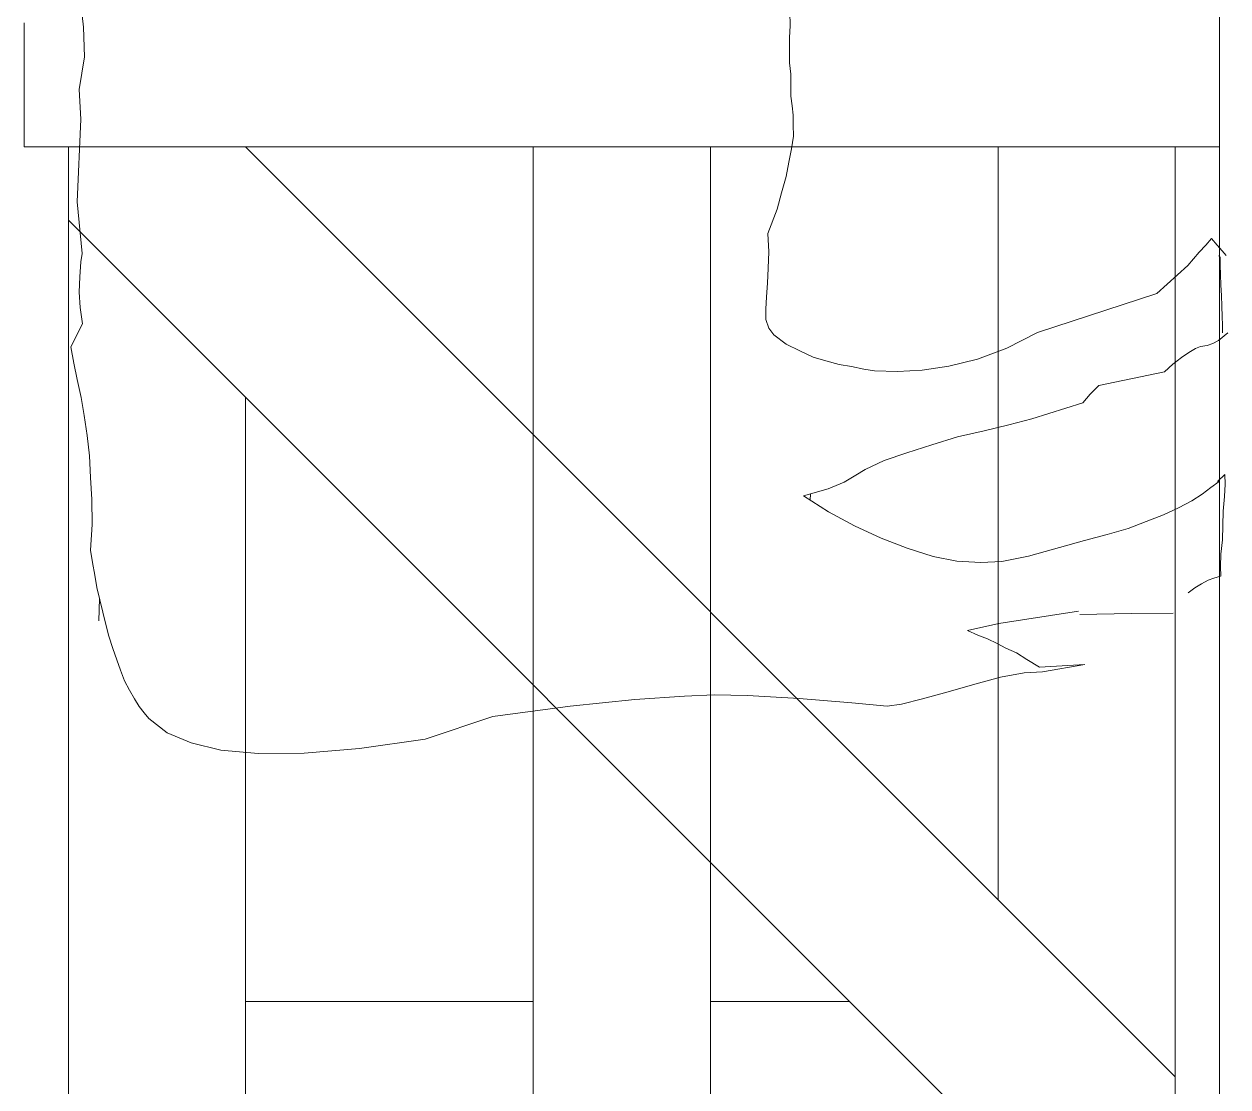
# Model space of a CAD drawing. Header units: millimetres. Extents: x 73 to 57768, y -40361 to 10065.
# Drawn here: x 2689.1 to 2825.1, y 8096.2 to 8216.2 of the extents above; entities that cross this region are included whole.
import ezdxf

# ---------------------------------------------------------------- set-up
doc = ezdxf.new("R2010")
doc.units = ezdxf.units.MM
doc.layers.add('pogled', color=7, linetype='Continuous', lineweight=5, true_color=0x8db1c3)

msp = doc.modelspace()

# ---------------------------------------------------------------- linework, layer by layer
at = {"layer": 'pogled'}
for p, q in [((2824.103, 5440.194), (2824.103, 8708.882)), ((2695.796, 8215.806), (2695.432, 8219.253)), ((2695.796, 8215.806), (2695.432, 8219.253)), ((2695.796, 8215.806), (2695.432, 8219.253)), ((2695.796, 8215.806), (2695.432, 8219.253)), ((2775.598, 8217.504), (2775.616, 8215.994)), ((2775.598, 8217.504), (2775.616, 8215.994)), ((2775.598, 8217.504), (2775.616, 8215.994)), ((2775.598, 8217.504), (2775.616, 8215.994)), ((2695.944, 8212.464), (2695.796, 8215.806)), ((2695.944, 8212.464), (2695.796, 8215.806)), ((2695.944, 8212.464), (2695.796, 8215.806)), ((2695.944, 8212.464), (2695.796, 8215.806)), ((2775.616, 8215.994), (2775.525, 8214.591)), ((2775.616, 8215.994), (2775.525, 8214.591)), ((2775.616, 8215.994), (2775.525, 8214.591)), ((2775.616, 8215.994), (2775.525, 8214.591)), ((2775.525, 8214.591), (2775.543, 8213.081)), ((2775.525, 8214.591), (2775.543, 8213.081)), ((2775.525, 8214.591), (2775.543, 8213.081)), ((2775.525, 8214.591), (2775.543, 8213.081)), ((2775.543, 8213.081), (2775.558, 8211.787)), ((2775.543, 8213.081), (2775.558, 8211.787)), ((2775.543, 8213.081), (2775.558, 8211.787)), ((2775.543, 8213.081), (2775.558, 8211.787)), ((2695.341, 8208.777), (2695.944, 8212.464)), ((2695.341, 8208.777), (2695.944, 8212.464)), ((2695.341, 8208.777), (2695.944, 8212.464)), ((2695.341, 8208.777), (2695.944, 8212.464)), ((2775.558, 8211.787), (2775.682, 8210.494)), ((2775.558, 8211.787), (2775.682, 8210.494)), ((2775.558, 8211.787), (2775.682, 8210.494)), ((2775.558, 8211.787), (2775.682, 8210.494)), ((2775.682, 8210.494), (2775.697, 8209.2)), ((2775.682, 8210.494), (2775.697, 8209.2)), ((2775.682, 8210.494), (2775.697, 8209.2)), ((2775.682, 8210.494), (2775.697, 8209.2)), ((2695.511, 8205.41), (2695.341, 8208.777)), ((2695.511, 8205.41), (2695.341, 8208.777)), ((2695.511, 8205.41), (2695.341, 8208.777)), ((2695.511, 8205.41), (2695.341, 8208.777)), ((2775.697, 8209.2), (2775.711, 8208.014)), ((2775.697, 8209.2), (2775.711, 8208.014)), ((2775.697, 8209.2), (2775.711, 8208.014)), ((2775.697, 8209.2), (2775.711, 8208.014)), ((2775.711, 8208.014), (2775.832, 8206.937)), ((2775.711, 8208.014), (2775.832, 8206.937)), ((2775.711, 8208.014), (2775.832, 8206.937)), ((2775.711, 8208.014), (2775.832, 8206.937)), ((2775.832, 8206.937), (2775.953, 8205.86)), ((2775.832, 8206.937), (2775.953, 8205.86)), ((2775.832, 8206.937), (2775.953, 8205.86)), ((2775.832, 8206.937), (2775.953, 8205.86)), ((2695.09, 8196.068), (2695.511, 8205.41)), ((2695.09, 8196.068), (2695.511, 8205.41)), ((2695.09, 8196.068), (2695.511, 8205.41)), ((2695.09, 8196.068), (2695.511, 8205.41)), ((2695.511, 8205.41), (2695.511, 8205.41)), ((2695.511, 8205.41), (2695.511, 8205.41)), ((2695.511, 8205.41), (2695.511, 8205.41)), ((2695.511, 8205.41), (2695.511, 8205.41)), ((2695.511, 8205.41), (2695.511, 8205.41)), ((2695.511, 8205.41), (2695.511, 8205.41)), ((2695.511, 8205.41), (2695.511, 8205.41)), ((2695.511, 8205.41), (2695.511, 8205.41)), ((2695.511, 8205.41), (2695.511, 8205.41)), ((2695.511, 8205.41), (2695.511, 8205.41)), ((2695.511, 8205.41), (2695.511, 8205.41)), ((2695.511, 8205.41), (2695.511, 8205.41)), ((2695.511, 8205.41), (2695.511, 8205.41)), ((2695.511, 8205.41), (2695.511, 8205.41)), ((2695.511, 8205.41), (2695.511, 8205.41)), ((2695.511, 8205.41), (2695.511, 8205.41)), ((2695.511, 8205.41), (2695.511, 8205.41)), ((2695.511, 8205.41), (2695.511, 8205.41)), ((2695.511, 8205.41), (2695.511, 8205.41)), ((2695.511, 8205.41), (2695.511, 8205.41)), ((2695.511, 8205.41), (2695.511, 8205.41)), ((2695.511, 8205.41), (2695.511, 8205.41)), ((2695.511, 8205.41), (2695.511, 8205.41)), ((2695.511, 8205.41), (2695.511, 8205.41)), ((2775.953, 8205.86), (2775.966, 8204.782)), ((2775.953, 8205.86), (2775.966, 8204.782)), ((2775.953, 8205.86), (2775.966, 8204.782)), ((2775.953, 8205.86), (2775.966, 8204.782)), ((2775.966, 8204.782), (2775.981, 8203.488)), ((2775.966, 8204.782), (2775.981, 8203.488)), ((2775.966, 8204.782), (2775.981, 8203.488)), ((2775.966, 8204.782), (2775.981, 8203.488)), ((2775.981, 8203.488), (2775.782, 8202.083)), ((2775.981, 8203.488), (2775.782, 8202.083)), ((2775.981, 8203.488), (2775.782, 8202.083)), ((2775.981, 8203.488), (2775.782, 8202.083)), ((2775.782, 8202.083), (2775.477, 8200.57)), ((2775.782, 8202.083), (2775.477, 8200.57)), ((2775.782, 8202.083), (2775.477, 8200.57)), ((2775.782, 8202.083), (2775.477, 8200.57)), ((2775.477, 8200.57), (2775.173, 8198.948)), ((2775.477, 8200.57), (2775.173, 8198.948)), ((2775.477, 8200.57), (2775.173, 8198.948)), ((2775.477, 8200.57), (2775.173, 8198.948)), ((2775.173, 8198.948), (2774.655, 8197.109)), ((2775.173, 8198.948), (2774.655, 8197.109)), ((2775.173, 8198.948), (2774.655, 8197.109)), ((2775.173, 8198.948), (2774.655, 8197.109)), ((2774.655, 8197.109), (2774.138, 8195.269)), ((2774.655, 8197.109), (2774.138, 8195.269)), ((2774.655, 8197.109), (2774.138, 8195.269)), ((2774.655, 8197.109), (2774.138, 8195.269)), ((2695.646, 8190.248), (2695.09, 8196.068)), ((2695.09, 8196.068), (2695.09, 8196.068)), ((2695.09, 8196.068), (2695.09, 8196.068)), ((2695.646, 8190.248), (2695.09, 8196.068)), ((2695.646, 8190.248), (2695.09, 8196.068)), ((2695.09, 8196.068), (2695.09, 8196.068)), ((2695.09, 8196.068), (2695.09, 8196.068)), ((2695.646, 8190.248), (2695.09, 8196.068)), ((2774.138, 8195.269), (2773.093, 8192.496)), ((2774.138, 8195.269), (2773.093, 8192.496)), ((2774.138, 8195.269), (2773.093, 8192.496)), ((2774.138, 8195.269), (2773.093, 8192.496)), ((2773.093, 8192.496), (2773.093, 8192.496)), ((2773.093, 8192.496), (2773.093, 8192.496)), ((2773.093, 8192.496), (2773.093, 8192.496)), ((2773.093, 8192.496), (2773.093, 8192.496)), ((2773.093, 8192.496), (2773.093, 8192.496)), ((2773.093, 8192.496), (2773.093, 8192.496)), ((2773.093, 8192.496), (2773.093, 8192.496)), ((2773.093, 8192.496), (2773.093, 8192.496)), ((2773.093, 8192.496), (2773.093, 8192.496)), ((2773.093, 8192.496), (2773.093, 8192.496)), ((2773.093, 8192.496), (2773.093, 8192.496)), ((2773.093, 8192.496), (2773.093, 8192.496)), ((2773.093, 8192.496), (2773.093, 8192.496)), ((2773.093, 8192.496), (2773.093, 8192.496)), ((2773.093, 8192.496), (2773.093, 8192.496)), ((2773.093, 8192.496), (2773.093, 8192.496)), ((2773.093, 8192.496), (2773.225, 8190.448)), ((2773.093, 8192.496), (2773.225, 8190.448)), ((2773.093, 8192.496), (2773.093, 8192.496)), ((2773.093, 8192.496), (2773.093, 8192.496)), ((2773.093, 8192.496), (2773.093, 8192.496)), ((2773.093, 8192.496), (2773.093, 8192.496)), ((2773.093, 8192.496), (2773.093, 8192.496)), ((2773.093, 8192.496), (2773.093, 8192.496)), ((2773.093, 8192.496), (2773.093, 8192.496)), ((2773.093, 8192.496), (2773.093, 8192.496)), ((2773.093, 8192.496), (2773.093, 8192.496)), ((2773.093, 8192.496), (2773.093, 8192.496)), ((2773.093, 8192.496), (2773.093, 8192.496)), ((2773.093, 8192.496), (2773.093, 8192.496)), ((2773.093, 8192.496), (2773.093, 8192.496)), ((2773.093, 8192.496), (2773.093, 8192.496)), ((2773.093, 8192.496), (2773.093, 8192.496)), ((2773.093, 8192.496), (2773.093, 8192.496)), ((2773.093, 8192.496), (2773.093, 8192.496)), ((2773.093, 8192.496), (2773.093, 8192.496)), ((2773.093, 8192.496), (2773.093, 8192.496)), ((2773.093, 8192.496), (2773.093, 8192.496)), ((2773.093, 8192.496), (2773.093, 8192.496)), ((2773.093, 8192.496), (2773.093, 8192.496)), ((2773.093, 8192.496), (2773.093, 8192.496)), ((2773.093, 8192.496), (2773.093, 8192.496)), ((2773.093, 8192.496), (2773.093, 8192.496)), ((2773.093, 8192.496), (2773.093, 8192.496)), ((2773.093, 8192.496), (2773.093, 8192.496)), ((2773.093, 8192.496), (2773.093, 8192.496)), ((2773.093, 8192.496), (2773.093, 8192.496)), ((2773.093, 8192.496), (2773.093, 8192.496)), ((2773.093, 8192.496), (2773.093, 8192.496)), ((2773.093, 8192.496), (2773.093, 8192.496)), ((2773.093, 8192.496), (2773.225, 8190.448)), ((2773.093, 8192.496), (2773.225, 8190.448)), ((2773.093, 8192.496), (2773.093, 8192.496)), ((2773.093, 8192.496), (2773.093, 8192.496)), ((2773.093, 8192.496), (2773.093, 8192.496)), ((2773.093, 8192.496), (2773.093, 8192.496)), ((2773.093, 8192.496), (2773.093, 8192.496)), ((2773.093, 8192.496), (2773.093, 8192.496)), ((2773.093, 8192.496), (2773.093, 8192.496)), ((2773.093, 8192.496), (2773.093, 8192.496)), ((2773.093, 8192.496), (2773.093, 8192.496)), ((2773.093, 8192.496), (2773.093, 8192.496)), ((2773.093, 8192.496), (2773.093, 8192.496)), ((2773.093, 8192.496), (2773.093, 8192.496)), ((2773.093, 8192.496), (2773.093, 8192.496)), ((2773.093, 8192.496), (2773.093, 8192.496)), ((2773.093, 8192.496), (2773.093, 8192.496)), ((2773.093, 8192.496), (2773.093, 8192.496)), ((2821.816, 8190.419), (2822.562, 8191.183)), ((2821.816, 8190.419), (2822.562, 8191.183)), ((2821.816, 8190.419), (2822.562, 8191.183)), ((2821.816, 8190.419), (2822.562, 8191.183)), ((2822.562, 8191.183), (2823.2, 8191.946)), ((2822.562, 8191.183), (2823.2, 8191.946)), ((2822.562, 8191.183), (2823.2, 8191.946)), ((2822.562, 8191.183), (2823.2, 8191.946)), ((2823.2, 8191.946), (2823.856, 8191.199)), ((2823.2, 8191.946), (2823.856, 8191.199)), ((2823.2, 8191.946), (2823.856, 8191.199)), ((2823.2, 8191.946), (2823.856, 8191.199)), ((2823.856, 8191.199), (2824.403, 8190.558)), ((2823.856, 8191.199), (2824.403, 8190.558)), ((2823.856, 8191.199), (2824.403, 8190.558)), ((2823.856, 8191.199), (2824.403, 8190.558)), ((2695.495, 8189.33), (2695.646, 8190.248)), ((2695.495, 8189.33), (2695.646, 8190.248)), ((2695.495, 8189.33), (2695.646, 8190.248)), ((2695.495, 8189.33), (2695.646, 8190.248)), ((2695.646, 8190.248), (2695.646, 8190.248)), ((2695.646, 8190.248), (2695.646, 8190.248)), ((2695.646, 8190.248), (2695.646, 8190.248)), ((2695.646, 8190.248), (2695.646, 8190.248)), ((2695.646, 8190.248), (2695.646, 8190.248)), ((2695.646, 8190.248), (2695.646, 8190.248)), ((2695.646, 8190.248), (2695.646, 8190.248)), ((2695.646, 8190.248), (2695.646, 8190.248)), ((2695.646, 8190.248), (2695.646, 8190.248)), ((2695.646, 8190.248), (2695.646, 8190.248)), ((2695.646, 8190.248), (2695.646, 8190.248)), ((2695.646, 8190.248), (2695.646, 8190.248)), ((2695.646, 8190.248), (2695.646, 8190.248)), ((2695.646, 8190.248), (2695.646, 8190.248)), ((2695.646, 8190.248), (2695.646, 8190.248)), ((2695.646, 8190.248), (2695.646, 8190.248)), ((2695.646, 8190.248), (2695.646, 8190.248)), ((2695.646, 8190.248), (2695.646, 8190.248)), ((2695.646, 8190.248), (2695.646, 8190.248)), ((2695.646, 8190.248), (2695.646, 8190.248)), ((2773.225, 8190.448), (2773.139, 8188.613)), ((2773.225, 8190.448), (2773.139, 8188.613)), ((2773.225, 8190.448), (2773.139, 8188.613)), ((2773.225, 8190.448), (2773.139, 8188.613)), ((2820.54, 8188.894), (2821.178, 8189.657)), ((2820.54, 8188.894), (2821.178, 8189.657)), ((2820.54, 8188.894), (2821.178, 8189.657)), ((2820.54, 8188.894), (2821.178, 8189.657)), ((2821.178, 8189.657), (2821.816, 8190.419)), ((2821.178, 8189.657), (2821.816, 8190.419)), ((2821.178, 8189.657), (2821.816, 8190.419)), ((2821.178, 8189.657), (2821.816, 8190.419)), ((2824.045, 8190.026), (2824.161, 8189.815)), ((2824.045, 8190.026), (2824.161, 8189.815)), ((2824.045, 8190.026), (2824.161, 8189.815)), ((2824.045, 8190.026), (2824.161, 8189.815)), ((2824.161, 8189.815), (2824.191, 8188.952)), ((2824.161, 8189.815), (2824.191, 8188.952)), ((2824.161, 8189.815), (2824.191, 8188.952)), ((2824.161, 8189.815), (2824.191, 8188.952)), ((2824.403, 8190.558), (2824.841, 8190.024)), ((2824.403, 8190.558), (2824.841, 8190.024)), ((2824.403, 8190.558), (2824.841, 8190.024)), ((2824.403, 8190.558), (2824.841, 8190.024)), ((2695.408, 8187.603), (2695.495, 8189.33)), ((2695.408, 8187.603), (2695.495, 8189.33)), ((2695.408, 8187.603), (2695.495, 8189.33)), ((2695.408, 8187.603), (2695.495, 8189.33)), ((2773.139, 8188.613), (2773.052, 8186.887)), ((2773.139, 8188.613), (2773.052, 8186.887)), ((2773.139, 8188.613), (2773.052, 8186.887)), ((2773.139, 8188.613), (2773.052, 8186.887)), ((2817.019, 8185.724), (2820.54, 8188.894)), ((2817.019, 8185.724), (2820.54, 8188.894)), ((2817.019, 8185.724), (2820.54, 8188.894)), ((2817.019, 8185.724), (2820.54, 8188.894)), ((2824.191, 8188.952), (2824.228, 8187.875)), ((2824.191, 8188.952), (2824.228, 8187.875)), ((2824.191, 8188.952), (2824.228, 8187.875)), ((2824.191, 8188.952), (2824.228, 8187.875)), ((2695.32, 8185.876), (2695.408, 8187.603)), ((2695.32, 8185.876), (2695.408, 8187.603)), ((2695.32, 8185.876), (2695.408, 8187.603)), ((2695.32, 8185.876), (2695.408, 8187.603)), ((2824.228, 8187.875), (2824.27, 8186.689)), ((2824.228, 8187.875), (2824.27, 8186.689)), ((2824.228, 8187.875), (2824.27, 8186.689)), ((2824.228, 8187.875), (2824.27, 8186.689)), ((2695.449, 8184.152), (2695.32, 8185.876)), ((2695.449, 8184.152), (2695.32, 8185.876)), ((2695.449, 8184.152), (2695.32, 8185.876)), ((2695.449, 8184.152), (2695.32, 8185.876)), ((2773.052, 8186.887), (2772.962, 8185.376)), ((2773.052, 8186.887), (2772.962, 8185.376)), ((2773.052, 8186.887), (2772.962, 8185.376)), ((2773.052, 8186.887), (2772.962, 8185.376)), ((2803.532, 8181.319), (2817.019, 8185.724)), ((2803.532, 8181.319), (2817.019, 8185.724)), ((2803.532, 8181.319), (2817.019, 8185.724)), ((2803.532, 8181.319), (2817.019, 8185.724)), ((2824.27, 8186.689), (2824.311, 8185.503)), ((2824.27, 8186.689), (2824.311, 8185.503)), ((2824.27, 8186.689), (2824.311, 8185.503)), ((2824.27, 8186.689), (2824.311, 8185.503)), ((2772.962, 8185.376), (2772.871, 8183.973)), ((2772.962, 8185.376), (2772.871, 8183.973)), ((2772.962, 8185.376), (2772.871, 8183.973)), ((2772.962, 8185.376), (2772.871, 8183.973)), ((2824.311, 8185.503), (2824.353, 8184.318)), ((2824.311, 8185.503), (2824.353, 8184.318)), ((2824.311, 8185.503), (2824.353, 8184.318)), ((2824.311, 8185.503), (2824.353, 8184.318)), ((2824.353, 8184.318), (2824.394, 8183.132)), ((2824.353, 8184.318), (2824.394, 8183.132)), ((2824.353, 8184.318), (2824.394, 8183.132)), ((2824.353, 8184.318), (2824.394, 8183.132)), ((2695.686, 8182.322), (2695.449, 8184.152)), ((2695.686, 8182.322), (2695.449, 8184.152)), ((2695.686, 8182.322), (2695.449, 8184.152)), ((2695.686, 8182.322), (2695.449, 8184.152)), ((2772.871, 8183.973), (2772.885, 8182.786)), ((2772.871, 8183.973), (2772.885, 8182.786)), ((2772.871, 8183.973), (2772.885, 8182.786)), ((2772.871, 8183.973), (2772.885, 8182.786)), ((2824.394, 8183.132), (2824.428, 8182.162)), ((2824.394, 8183.132), (2824.428, 8182.162)), ((2824.394, 8183.132), (2824.428, 8182.162)), ((2824.394, 8183.132), (2824.428, 8182.162)), ((2694.394, 8179.702), (2695.686, 8182.322)), ((2694.394, 8179.702), (2695.686, 8182.322)), ((2694.394, 8179.702), (2695.686, 8182.322)), ((2694.394, 8179.702), (2695.686, 8182.322)), ((2772.885, 8182.786), (2773.22, 8181.82)), ((2772.885, 8182.786), (2773.22, 8181.82)), ((2772.885, 8182.786), (2773.22, 8181.82)), ((2772.885, 8182.786), (2773.22, 8181.82)), ((2773.22, 8181.82), (2773.768, 8181.071)), ((2773.22, 8181.82), (2773.768, 8181.071)), ((2773.22, 8181.82), (2773.768, 8181.071)), ((2773.22, 8181.82), (2773.768, 8181.071)), ((2824.428, 8182.162), (2824.458, 8181.3)), ((2824.428, 8182.162), (2824.458, 8181.3)), ((2824.428, 8182.162), (2824.458, 8181.3)), ((2824.428, 8182.162), (2824.458, 8181.3)), ((2773.768, 8181.071), (2775.183, 8180.01)), ((2773.768, 8181.071), (2775.183, 8180.01)), ((2773.768, 8181.071), (2775.183, 8180.01)), ((2773.768, 8181.071), (2775.183, 8180.01)), ((2800.102, 8179.553), (2803.532, 8181.319)), ((2800.102, 8179.553), (2803.532, 8181.319)), ((2800.102, 8179.553), (2803.532, 8181.319)), ((2800.102, 8179.553), (2803.532, 8181.319)), ((2823.985, 8180.415), (2823.342, 8180.084)), ((2823.985, 8180.415), (2823.342, 8180.084)), ((2823.985, 8180.415), (2823.342, 8180.084)), ((2823.985, 8180.415), (2823.342, 8180.084)), ((2825.053, 8181.291), (2823.985, 8180.415)), ((2825.053, 8181.291), (2823.985, 8180.415)), ((2825.053, 8181.291), (2823.985, 8180.415)), ((2825.053, 8181.291), (2823.985, 8180.415)), ((2694.74, 8177.873), (2694.394, 8179.702)), ((2694.74, 8177.873), (2694.394, 8179.702)), ((2694.74, 8177.873), (2694.394, 8179.702)), ((2694.74, 8177.873), (2694.394, 8179.702)), ((2775.183, 8180.01), (2776.702, 8179.273)), ((2775.183, 8180.01), (2776.702, 8179.273)), ((2775.183, 8180.01), (2776.702, 8179.273)), ((2775.183, 8180.01), (2776.702, 8179.273)), ((2776.702, 8179.273), (2778.221, 8178.536)), ((2776.702, 8179.273), (2778.221, 8178.536)), ((2776.702, 8179.273), (2778.221, 8178.536)), ((2776.702, 8179.273), (2778.221, 8178.536)), ((2796.773, 8178.327), (2800.102, 8179.553)), ((2796.773, 8178.327), (2800.102, 8179.553)), ((2796.773, 8178.327), (2800.102, 8179.553)), ((2796.773, 8178.327), (2800.102, 8179.553)), ((2820.657, 8179.081), (2819.801, 8178.532)), ((2820.657, 8179.081), (2819.801, 8178.532)), ((2820.657, 8179.081), (2819.801, 8178.532)), ((2820.657, 8179.081), (2819.801, 8178.532)), ((2821.407, 8179.521), (2820.657, 8179.081)), ((2821.407, 8179.521), (2820.657, 8179.081)), ((2821.407, 8179.521), (2820.657, 8179.081)), ((2821.407, 8179.521), (2820.657, 8179.081)), ((2821.944, 8179.744), (2821.407, 8179.521)), ((2821.944, 8179.744), (2821.407, 8179.521)), ((2821.944, 8179.744), (2821.407, 8179.521)), ((2821.944, 8179.744), (2821.407, 8179.521)), ((2822.697, 8179.86), (2821.944, 8179.744)), ((2822.697, 8179.86), (2821.944, 8179.744)), ((2822.697, 8179.86), (2821.944, 8179.744)), ((2822.697, 8179.86), (2821.944, 8179.744)), ((2823.342, 8180.084), (2822.697, 8179.86)), ((2823.342, 8180.084), (2822.697, 8179.86)), ((2823.342, 8180.084), (2822.697, 8179.86)), ((2823.342, 8180.084), (2822.697, 8179.86)), ((2695.085, 8176.044), (2694.74, 8177.873)), ((2695.085, 8176.044), (2694.74, 8177.873)), ((2695.085, 8176.044), (2694.74, 8177.873)), ((2695.085, 8176.044), (2694.74, 8177.873)), ((2778.221, 8178.536), (2779.628, 8178.122)), ((2778.221, 8178.536), (2779.628, 8178.122)), ((2778.221, 8178.536), (2779.628, 8178.122)), ((2778.221, 8178.536), (2779.628, 8178.122)), ((2779.628, 8178.122), (2781.142, 8177.708)), ((2779.628, 8178.122), (2781.142, 8177.708)), ((2779.628, 8178.122), (2781.142, 8177.708)), ((2779.628, 8178.122), (2781.142, 8177.708)), ((2781.142, 8177.708), (2782.547, 8177.509)), ((2781.142, 8177.708), (2782.547, 8177.509)), ((2781.142, 8177.708), (2782.547, 8177.509)), ((2781.142, 8177.708), (2782.547, 8177.509)), ((2782.547, 8177.509), (2783.953, 8177.203)), ((2782.547, 8177.509), (2783.953, 8177.203)), ((2782.547, 8177.509), (2783.953, 8177.203)), ((2782.547, 8177.509), (2783.953, 8177.203)), ((2790.533, 8177.066), (2793.547, 8177.533)), ((2790.533, 8177.066), (2793.547, 8177.533)), ((2790.533, 8177.066), (2793.547, 8177.533)), ((2790.533, 8177.066), (2793.547, 8177.533)), ((2793.547, 8177.533), (2796.773, 8178.327)), ((2793.547, 8177.533), (2796.773, 8178.327)), ((2793.547, 8177.533), (2796.773, 8178.327)), ((2793.547, 8177.533), (2796.773, 8178.327)), ((2818.84, 8177.765), (2817.88, 8176.891)), ((2818.84, 8177.765), (2817.88, 8176.891)), ((2818.84, 8177.765), (2817.88, 8176.891)), ((2818.84, 8177.765), (2817.88, 8176.891)), ((2819.801, 8178.532), (2818.84, 8177.765)), ((2819.801, 8178.532), (2818.84, 8177.765)), ((2819.801, 8178.532), (2818.84, 8177.765)), ((2819.801, 8178.532), (2818.84, 8177.765)), ((2695.541, 8174), (2695.085, 8176.044)), ((2695.541, 8174), (2695.085, 8176.044)), ((2695.541, 8174), (2695.085, 8176.044)), ((2695.541, 8174), (2695.085, 8176.044)), ((2783.953, 8177.203), (2785.141, 8177.001)), ((2783.953, 8177.203), (2785.141, 8177.001)), ((2783.953, 8177.203), (2785.141, 8177.001)), ((2783.953, 8177.203), (2785.141, 8177.001)), ((2785.141, 8177.001), (2787.731, 8176.924)), ((2785.141, 8177.001), (2785.141, 8177.001)), ((2785.141, 8177.001), (2785.141, 8177.001)), ((2785.141, 8177.001), (2787.731, 8176.924)), ((2785.141, 8177.001), (2787.731, 8176.924)), ((2785.141, 8177.001), (2785.141, 8177.001)), ((2785.141, 8177.001), (2785.141, 8177.001)), ((2785.141, 8177.001), (2787.731, 8176.924)), ((2787.731, 8176.924), (2790.533, 8177.066)), ((2787.731, 8176.924), (2790.533, 8177.066)), ((2787.731, 8176.924), (2790.533, 8177.066)), ((2787.731, 8176.924), (2790.533, 8177.066)), ((2817.88, 8176.891), (2810.469, 8175.352)), ((2817.88, 8176.891), (2810.469, 8175.352)), ((2817.88, 8176.891), (2810.469, 8175.352)), ((2817.88, 8176.891), (2810.469, 8175.352)), ((2810.469, 8175.352), (2809.511, 8174.37)), ((2810.469, 8175.352), (2809.511, 8174.37)), ((2810.469, 8175.352), (2809.511, 8174.37)), ((2810.469, 8175.352), (2809.511, 8174.37)), ((2695.889, 8171.955), (2695.541, 8174)), ((2695.889, 8171.955), (2695.541, 8174)), ((2695.889, 8171.955), (2695.541, 8174)), ((2695.889, 8171.955), (2695.541, 8174)), ((2808.659, 8173.389), (2802.893, 8171.605)), ((2808.659, 8173.389), (2802.893, 8171.605)), ((2808.659, 8173.389), (2802.893, 8171.605)), ((2808.659, 8173.389), (2802.893, 8171.605)), ((2809.511, 8174.37), (2808.659, 8173.389)), ((2809.511, 8174.37), (2808.659, 8173.389)), ((2809.511, 8174.37), (2808.659, 8173.389)), ((2809.511, 8174.37), (2808.659, 8173.389)), ((2696.24, 8169.694), (2695.889, 8171.955)), ((2696.24, 8169.694), (2695.889, 8171.955)), ((2696.24, 8169.694), (2695.889, 8171.955)), ((2696.24, 8169.694), (2695.889, 8171.955)), ((2800.313, 8170.927), (2797.517, 8170.247)), ((2800.313, 8170.927), (2797.517, 8170.247)), ((2800.313, 8170.927), (2797.517, 8170.247)), ((2800.313, 8170.927), (2797.517, 8170.247)), ((2802.893, 8171.605), (2800.313, 8170.927)), ((2802.893, 8171.605), (2800.313, 8170.927)), ((2802.893, 8171.605), (2800.313, 8170.927)), ((2802.893, 8171.605), (2800.313, 8170.927)), ((2696.482, 8167.432), (2696.24, 8169.694)), ((2696.482, 8167.432), (2696.24, 8169.694)), ((2696.482, 8167.432), (2696.24, 8169.694)), ((2696.482, 8167.432), (2696.24, 8169.694)), ((2794.506, 8169.564), (2791.604, 8168.666)), ((2794.506, 8169.564), (2791.604, 8168.666)), ((2794.506, 8169.564), (2791.604, 8168.666)), ((2794.506, 8169.564), (2791.604, 8168.666)), ((2797.517, 8170.247), (2794.506, 8169.564)), ((2797.517, 8170.247), (2794.506, 8169.564)), ((2797.517, 8170.247), (2794.506, 8169.564)), ((2797.517, 8170.247), (2794.506, 8169.564)), ((2791.604, 8168.666), (2788.811, 8167.77)), ((2791.604, 8168.666), (2788.811, 8167.77)), ((2791.604, 8168.666), (2788.811, 8167.77)), ((2791.604, 8168.666), (2788.811, 8167.77)), ((2696.62, 8164.953), (2696.482, 8167.432)), ((2696.62, 8164.953), (2696.482, 8167.432)), ((2696.62, 8164.953), (2696.482, 8167.432)), ((2696.62, 8164.953), (2696.482, 8167.432)), ((2786.233, 8166.876), (2784.088, 8165.88)), ((2786.233, 8166.876), (2784.088, 8165.88)), ((2786.233, 8166.876), (2784.088, 8165.88)), ((2786.233, 8166.876), (2784.088, 8165.88)), ((2788.811, 8167.77), (2786.233, 8166.876)), ((2788.811, 8167.77), (2786.233, 8166.876)), ((2788.811, 8167.77), (2786.233, 8166.876)), ((2788.811, 8167.77), (2786.233, 8166.876)), ((2783.017, 8165.22), (2781.732, 8164.45)), ((2783.017, 8165.22), (2781.732, 8164.45)), ((2783.017, 8165.22), (2781.732, 8164.45)), ((2783.017, 8165.22), (2781.732, 8164.45)), ((2784.088, 8165.88), (2783.017, 8165.22)), ((2784.088, 8165.88), (2783.017, 8165.22)), ((2784.088, 8165.88), (2783.017, 8165.22)), ((2784.088, 8165.88), (2783.017, 8165.22)), ((2823.871, 8164.505), (2824.707, 8165.29)), ((2823.871, 8164.505), (2824.707, 8165.29)), ((2823.871, 8164.505), (2824.707, 8165.29)), ((2823.871, 8164.505), (2824.707, 8165.29)), ((2824.707, 8165.29), (2824.744, 8164.212)), ((2824.707, 8165.29), (2824.744, 8164.212)), ((2824.707, 8165.29), (2824.744, 8164.212)), ((2824.707, 8165.29), (2824.744, 8164.212)), ((2696.757, 8162.474), (2696.62, 8164.953)), ((2696.757, 8162.474), (2696.62, 8164.953)), ((2696.757, 8162.474), (2696.62, 8164.953)), ((2696.757, 8162.474), (2696.62, 8164.953)), ((2781.732, 8164.45), (2779.908, 8163.673)), ((2781.732, 8164.45), (2779.908, 8163.673)), ((2781.732, 8164.45), (2779.908, 8163.673)), ((2781.732, 8164.45), (2779.908, 8163.673)), ((2822.156, 8163.089), (2823.118, 8163.855)), ((2822.156, 8163.089), (2823.118, 8163.855)), ((2822.156, 8163.089), (2823.118, 8163.855)), ((2822.156, 8163.089), (2823.118, 8163.855)), ((2823.118, 8163.855), (2824.08, 8164.514)), ((2823.118, 8163.855), (2824.08, 8164.514)), ((2823.118, 8163.855), (2824.08, 8164.514)), ((2823.118, 8163.855), (2824.08, 8164.514)), ((2824.744, 8164.212), (2824.685, 8162.807)), ((2824.744, 8164.212), (2824.685, 8162.807)), ((2824.744, 8164.212), (2824.685, 8162.807)), ((2824.744, 8164.212), (2824.685, 8162.807)), ((2696.791, 8159.671), (2696.757, 8162.474)), ((2696.791, 8159.671), (2696.757, 8162.474)), ((2696.791, 8159.671), (2696.757, 8162.474)), ((2696.791, 8159.671), (2696.757, 8162.474)), ((2779.908, 8163.673), (2777.114, 8162.885)), ((2779.908, 8163.673), (2777.114, 8162.885)), ((2779.908, 8163.673), (2777.114, 8162.885)), ((2779.908, 8163.673), (2777.114, 8162.885)), ((2777.114, 8162.885), (2779.939, 8161.085)), ((2777.114, 8162.885), (2779.939, 8161.085)), ((2777.114, 8162.885), (2779.939, 8161.085)), ((2777.114, 8162.885), (2779.939, 8161.085)), ((2777.889, 8162.391), (2777.905, 8163.108)), ((2777.889, 8162.391), (2777.905, 8163.108)), ((2777.889, 8162.391), (2777.905, 8163.108)), ((2777.889, 8162.391), (2777.905, 8163.108)), ((2820.979, 8162.32), (2822.156, 8163.089)), ((2820.979, 8162.32), (2822.156, 8163.089)), ((2820.979, 8162.32), (2822.156, 8163.089)), ((2820.979, 8162.32), (2822.156, 8163.089)), ((2824.685, 8162.807), (2824.526, 8161.183)), ((2824.685, 8162.807), (2824.526, 8161.183)), ((2824.685, 8162.807), (2824.526, 8161.183)), ((2824.685, 8162.807), (2824.526, 8161.183)), ((2779.939, 8161.085), (2782.87, 8159.502)), ((2779.939, 8161.085), (2782.87, 8159.502)), ((2779.939, 8161.085), (2782.87, 8159.502)), ((2779.939, 8161.085), (2782.87, 8159.502)), ((2817.762, 8160.771), (2819.478, 8161.547)), ((2817.762, 8160.771), (2819.478, 8161.547)), ((2817.762, 8160.771), (2819.478, 8161.547)), ((2817.762, 8160.771), (2819.478, 8161.547)), ((2819.478, 8161.547), (2820.979, 8162.32)), ((2819.478, 8161.547), (2820.979, 8162.32)), ((2819.478, 8161.547), (2820.979, 8162.32)), ((2819.478, 8161.547), (2820.979, 8162.32)), ((2824.526, 8161.183), (2824.475, 8159.562)), ((2824.526, 8161.183), (2824.475, 8159.562)), ((2824.526, 8161.183), (2824.475, 8159.562)), ((2824.526, 8161.183), (2824.475, 8159.562)), ((2813.79, 8159.214), (2815.83, 8159.993)), ((2813.79, 8159.214), (2815.83, 8159.993)), ((2813.79, 8159.214), (2815.83, 8159.993)), ((2813.79, 8159.214), (2815.83, 8159.993)), ((2815.83, 8159.993), (2817.762, 8160.771)), ((2815.83, 8159.993), (2817.762, 8160.771)), ((2815.83, 8159.993), (2817.762, 8160.771)), ((2815.83, 8159.993), (2817.762, 8160.771)), ((2696.61, 8156.757), (2696.791, 8159.671)), ((2696.61, 8156.757), (2696.791, 8159.671)), ((2696.61, 8156.757), (2696.791, 8159.671)), ((2696.61, 8156.757), (2696.791, 8159.671)), ((2782.87, 8159.502), (2785.906, 8158.136)), ((2782.87, 8159.502), (2785.906, 8158.136)), ((2782.87, 8159.502), (2785.906, 8158.136)), ((2782.87, 8159.502), (2785.906, 8158.136)), ((2808.845, 8157.86), (2811.425, 8158.538)), ((2808.845, 8157.86), (2811.425, 8158.538)), ((2808.845, 8157.86), (2811.425, 8158.538)), ((2808.845, 8157.86), (2811.425, 8158.538)), ((2811.425, 8158.538), (2813.79, 8159.214)), ((2811.425, 8158.538), (2813.79, 8159.214)), ((2811.425, 8158.538), (2813.79, 8159.214)), ((2811.425, 8158.538), (2813.79, 8159.214)), ((2824.475, 8159.562), (2824.424, 8157.942)), ((2824.475, 8159.562), (2824.424, 8157.942)), ((2824.475, 8159.562), (2824.424, 8157.942)), ((2824.475, 8159.562), (2824.424, 8157.942)), ((2785.906, 8158.136), (2788.832, 8156.985)), ((2785.906, 8158.136), (2788.832, 8156.985)), ((2785.906, 8158.136), (2788.832, 8156.985)), ((2785.906, 8158.136), (2788.832, 8156.985)), ((2788.832, 8156.985), (2791.755, 8156.049)), ((2788.832, 8156.985), (2791.755, 8156.049)), ((2788.832, 8156.985), (2791.755, 8156.049)), ((2788.832, 8156.985), (2791.755, 8156.049)), ((2802.54, 8156.07), (2808.845, 8157.86)), ((2802.54, 8156.07), (2808.845, 8157.86)), ((2802.54, 8156.07), (2808.845, 8157.86)), ((2802.54, 8156.07), (2808.845, 8157.86)), ((2824.424, 8157.942), (2824.265, 8156.318)), ((2824.424, 8157.942), (2824.265, 8156.318)), ((2824.424, 8157.942), (2824.265, 8156.318)), ((2824.424, 8157.942), (2824.265, 8156.318)), ((2696.842, 8155.357), (2696.61, 8156.757)), ((2696.842, 8155.357), (2696.61, 8156.757)), ((2696.842, 8155.357), (2696.61, 8156.757)), ((2696.842, 8155.357), (2696.61, 8156.757)), ((2791.755, 8156.049), (2794.457, 8155.542)), ((2791.755, 8156.049), (2794.457, 8155.542)), ((2791.755, 8156.049), (2794.457, 8155.542)), ((2791.755, 8156.049), (2794.457, 8155.542)), ((2799.527, 8155.495), (2802.54, 8156.07)), ((2799.527, 8155.495), (2802.54, 8156.07)), ((2799.527, 8155.495), (2802.54, 8156.07)), ((2799.527, 8155.495), (2802.54, 8156.07)), ((2824.265, 8156.318), (2824.206, 8154.913)), ((2824.265, 8156.318), (2824.206, 8154.913)), ((2824.265, 8156.318), (2824.206, 8154.913)), ((2824.265, 8156.318), (2824.206, 8154.913)), ((2697.075, 8153.958), (2696.842, 8155.357)), ((2697.075, 8153.958), (2696.842, 8155.357)), ((2697.075, 8153.958), (2696.842, 8155.357)), ((2697.075, 8153.958), (2696.842, 8155.357)), ((2794.457, 8155.542), (2797.156, 8155.359)), ((2794.457, 8155.542), (2797.156, 8155.359)), ((2794.457, 8155.542), (2797.156, 8155.359)), ((2794.457, 8155.542), (2797.156, 8155.359)), ((2797.156, 8155.359), (2799.527, 8155.495)), ((2797.156, 8155.359), (2799.527, 8155.495)), ((2797.156, 8155.359), (2799.527, 8155.495)), ((2797.156, 8155.359), (2799.527, 8155.495)), ((2824.206, 8154.913), (2824.243, 8153.835)), ((2824.206, 8154.913), (2824.243, 8153.835)), ((2824.206, 8154.913), (2824.243, 8153.835)), ((2824.206, 8154.913), (2824.243, 8153.835)), ((2697.307, 8152.559), (2697.075, 8153.958)), ((2697.307, 8152.559), (2697.075, 8153.958)), ((2697.307, 8152.559), (2697.075, 8153.958)), ((2697.307, 8152.559), (2697.075, 8153.958)), ((2822.062, 8152.949), (2821.312, 8152.509)), ((2822.062, 8152.949), (2821.312, 8152.509)), ((2822.062, 8152.949), (2821.312, 8152.509)), ((2822.062, 8152.949), (2821.312, 8152.509)), ((2822.811, 8153.39), (2822.062, 8152.949)), ((2822.811, 8153.39), (2822.062, 8152.949)), ((2822.811, 8153.39), (2822.062, 8152.949)), ((2822.811, 8153.39), (2822.062, 8152.949)), ((2823.456, 8153.613), (2822.811, 8153.39)), ((2823.456, 8153.613), (2822.811, 8153.39)), ((2823.456, 8153.613), (2822.811, 8153.39)), ((2823.456, 8153.613), (2822.811, 8153.39)), ((2824.208, 8153.838), (2823.456, 8153.613)), ((2824.208, 8153.838), (2823.456, 8153.613)), ((2824.208, 8153.838), (2823.456, 8153.613)), ((2824.208, 8153.838), (2823.456, 8153.613)), ((2697.648, 8151.161), (2697.307, 8152.559)), ((2697.648, 8151.161), (2697.307, 8152.559)), ((2697.648, 8151.161), (2697.307, 8152.559)), ((2697.648, 8151.161), (2697.307, 8152.559)), ((2821.312, 8152.509), (2820.563, 8151.961)), ((2821.312, 8152.509), (2820.563, 8151.961)), ((2821.312, 8152.509), (2820.563, 8151.961)), ((2821.312, 8152.509), (2820.563, 8151.961)), ((2697.555, 8148.772), (2697.613, 8151.302)), ((2697.555, 8148.772), (2697.613, 8151.302)), ((2697.555, 8148.772), (2697.613, 8151.302)), ((2697.555, 8148.772), (2697.613, 8151.302)), ((2697.988, 8149.763), (2697.648, 8151.161)), ((2697.988, 8149.763), (2697.648, 8151.161)), ((2697.988, 8149.763), (2697.648, 8151.161)), ((2697.988, 8149.763), (2697.648, 8151.161)), ((2698.328, 8148.365), (2697.988, 8149.763)), ((2698.328, 8148.365), (2697.988, 8149.763)), ((2698.328, 8148.365), (2697.988, 8149.763)), ((2698.328, 8148.365), (2697.988, 8149.763)), ((2808.186, 8149.872), (2799.179, 8148.481)), ((2808.186, 8149.872), (2799.179, 8148.481)), ((2808.186, 8149.872), (2799.179, 8148.481)), ((2808.186, 8149.872), (2799.179, 8148.481)), ((2814.14, 8149.598), (2808.316, 8149.502)), ((2814.14, 8149.598), (2808.316, 8149.502)), ((2814.14, 8149.598), (2808.316, 8149.502)), ((2814.14, 8149.598), (2808.316, 8149.502)), ((2818.886, 8149.655), (2814.14, 8149.598)), ((2818.886, 8149.655), (2814.14, 8149.598)), ((2818.886, 8149.655), (2814.14, 8149.598)), ((2818.886, 8149.655), (2814.14, 8149.598)), ((2698.667, 8147.075), (2698.328, 8148.365)), ((2698.667, 8147.075), (2698.328, 8148.365)), ((2698.667, 8147.075), (2698.328, 8148.365)), ((2698.667, 8147.075), (2698.328, 8148.365)), ((2799.179, 8148.481), (2795.63, 8147.683)), ((2799.179, 8148.481), (2795.63, 8147.683)), ((2799.179, 8148.481), (2795.63, 8147.683)), ((2799.179, 8148.481), (2795.63, 8147.683)), ((2795.63, 8147.683), (2796.822, 8147.158)), ((2795.63, 8147.683), (2796.822, 8147.158)), ((2795.63, 8147.683), (2796.822, 8147.158)), ((2795.63, 8147.683), (2796.822, 8147.158)), ((2699.115, 8145.678), (2698.667, 8147.075)), ((2699.115, 8145.678), (2698.667, 8147.075)), ((2699.115, 8145.678), (2698.667, 8147.075)), ((2699.115, 8145.678), (2698.667, 8147.075)), ((2796.822, 8147.158), (2797.906, 8146.74)), ((2796.822, 8147.158), (2797.906, 8146.74)), ((2796.822, 8147.158), (2797.906, 8146.74)), ((2796.822, 8147.158), (2797.906, 8146.74)), ((2797.906, 8146.74), (2798.991, 8146.214)), ((2797.906, 8146.74), (2798.991, 8146.214)), ((2797.906, 8146.74), (2798.991, 8146.214)), ((2797.906, 8146.74), (2798.991, 8146.214)), ((2798.991, 8146.214), (2799.968, 8145.686)), ((2798.991, 8146.214), (2799.968, 8145.686)), ((2798.991, 8146.214), (2799.968, 8145.686)), ((2798.991, 8146.214), (2799.968, 8145.686)), ((2699.562, 8144.389), (2699.115, 8145.678)), ((2699.562, 8144.389), (2699.115, 8145.678)), ((2699.562, 8144.389), (2699.115, 8145.678)), ((2699.562, 8144.389), (2699.115, 8145.678)), ((2799.968, 8145.686), (2801.16, 8145.161)), ((2799.968, 8145.686), (2801.16, 8145.161)), ((2799.968, 8145.686), (2801.16, 8145.161)), ((2799.968, 8145.686), (2801.16, 8145.161)), ((2801.16, 8145.161), (2802.356, 8144.42)), ((2801.16, 8145.161), (2802.356, 8144.42)), ((2801.16, 8145.161), (2802.356, 8144.42)), ((2801.16, 8145.161), (2802.356, 8144.42)), ((2700.007, 8143.208), (2699.562, 8144.389)), ((2700.007, 8143.208), (2699.562, 8144.389)), ((2700.007, 8143.208), (2699.562, 8144.389)), ((2700.007, 8143.208), (2699.562, 8144.389)), ((2802.356, 8144.42), (2803.768, 8143.574)), ((2802.356, 8144.42), (2803.768, 8143.574)), ((2802.356, 8144.42), (2803.768, 8143.574)), ((2802.356, 8144.42), (2803.768, 8143.574)), ((2803.768, 8143.574), (2808.905, 8143.841)), ((2803.768, 8143.574), (2808.905, 8143.841)), ((2803.768, 8143.574), (2808.905, 8143.841)), ((2803.768, 8143.574), (2808.905, 8143.841)), ((2808.905, 8143.841), (2804.098, 8143.039)), ((2808.905, 8143.841), (2804.098, 8143.039)), ((2808.905, 8143.841), (2804.098, 8143.039)), ((2808.905, 8143.841), (2804.098, 8143.039)), ((2700.453, 8142.027), (2700.007, 8143.208)), ((2700.453, 8142.027), (2700.007, 8143.208)), ((2700.453, 8142.027), (2700.007, 8143.208)), ((2700.453, 8142.027), (2700.007, 8143.208)), ((2701.005, 8140.955), (2700.453, 8142.027)), ((2701.005, 8140.955), (2700.453, 8142.027)), ((2701.005, 8140.955), (2700.453, 8142.027)), ((2701.005, 8140.955), (2700.453, 8142.027)), ((2799.359, 8142.443), (2796.457, 8141.654)), ((2799.359, 8142.443), (2796.457, 8141.654)), ((2799.359, 8142.443), (2796.457, 8141.654)), ((2799.359, 8142.443), (2796.457, 8141.654)), ((2802.05, 8142.907), (2799.359, 8142.443)), ((2802.05, 8142.907), (2799.359, 8142.443)), ((2802.05, 8142.907), (2799.359, 8142.443)), ((2802.05, 8142.907), (2799.359, 8142.443)), ((2804.098, 8143.039), (2802.05, 8142.907)), ((2804.098, 8143.039), (2802.05, 8142.907)), ((2804.098, 8143.039), (2802.05, 8142.907)), ((2804.098, 8143.039), (2802.05, 8142.907)), ((2701.556, 8139.991), (2701.005, 8140.955)), ((2701.556, 8139.991), (2701.005, 8140.955)), ((2701.556, 8139.991), (2701.005, 8140.955)), ((2701.556, 8139.991), (2701.005, 8140.955)), ((2793.448, 8140.755), (2790.545, 8139.965)), ((2793.448, 8140.755), (2790.545, 8139.965)), ((2793.448, 8140.755), (2790.545, 8139.965)), ((2793.448, 8140.755), (2790.545, 8139.965)), ((2796.457, 8141.654), (2793.448, 8140.755)), ((2796.457, 8141.654), (2793.448, 8140.755)), ((2796.457, 8141.654), (2793.448, 8140.755)), ((2796.457, 8141.654), (2793.448, 8140.755)), ((2702.105, 8139.135), (2701.556, 8139.991)), ((2702.105, 8139.135), (2701.556, 8139.991)), ((2702.105, 8139.135), (2701.556, 8139.991)), ((2702.105, 8139.135), (2701.556, 8139.991)), ((2758.083, 8139.901), (2750.758, 8139.166)), ((2758.083, 8139.901), (2750.758, 8139.166)), ((2758.083, 8139.901), (2750.758, 8139.166)), ((2758.083, 8139.901), (2750.758, 8139.166)), ((2763.687, 8140.291), (2758.083, 8139.901)), ((2763.687, 8140.291), (2758.083, 8139.901)), ((2763.687, 8140.291), (2758.083, 8139.901)), ((2763.687, 8140.291), (2758.083, 8139.901)), ((2767.028, 8140.439), (2763.687, 8140.291)), ((2767.028, 8140.439), (2763.687, 8140.291)), ((2767.028, 8140.439), (2763.687, 8140.291)), ((2767.028, 8140.439), (2763.687, 8140.291)), ((2770.804, 8140.376), (2767.028, 8140.439)), ((2770.804, 8140.376), (2767.028, 8140.439)), ((2770.804, 8140.376), (2767.028, 8140.439)), ((2770.804, 8140.376), (2767.028, 8140.439)), ((2776.632, 8140.014), (2770.804, 8140.376)), ((2776.632, 8140.014), (2770.804, 8140.376)), ((2776.632, 8140.014), (2770.804, 8140.376)), ((2776.632, 8140.014), (2770.804, 8140.376)), ((2782.569, 8139.546), (2776.632, 8140.014)), ((2782.569, 8139.546), (2776.632, 8140.014)), ((2782.569, 8139.546), (2776.632, 8140.014)), ((2782.569, 8139.546), (2776.632, 8140.014)), ((2786.564, 8139.163), (2782.569, 8139.546)), ((2786.564, 8139.163), (2782.569, 8139.546)), ((2786.564, 8139.163), (2782.569, 8139.546)), ((2786.564, 8139.163), (2782.569, 8139.546)), ((2788.179, 8139.398), (2786.564, 8139.163)), ((2788.179, 8139.398), (2786.564, 8139.163)), ((2788.179, 8139.398), (2786.564, 8139.163)), ((2788.179, 8139.398), (2786.564, 8139.163)), ((2790.545, 8139.965), (2788.179, 8139.398)), ((2790.545, 8139.965), (2788.179, 8139.398)), ((2790.545, 8139.965), (2788.179, 8139.398)), ((2790.545, 8139.965), (2788.179, 8139.398)), ((2702.654, 8138.386), (2702.105, 8139.135)), ((2702.654, 8138.386), (2702.105, 8139.135)), ((2702.654, 8138.386), (2702.105, 8139.135)), ((2702.654, 8138.386), (2702.105, 8139.135)), ((2703.2, 8137.746), (2702.654, 8138.386)), ((2703.2, 8137.746), (2702.654, 8138.386)), ((2703.2, 8137.746), (2702.654, 8138.386)), ((2703.2, 8137.746), (2702.654, 8138.386)), ((2742.036, 8137.983), (2734.397, 8135.422)), ((2742.036, 8137.983), (2734.397, 8135.422)), ((2742.036, 8137.983), (2734.397, 8135.422)), ((2742.036, 8137.983), (2734.397, 8135.422)), ((2750.758, 8139.166), (2742.036, 8137.983)), ((2750.758, 8139.166), (2742.036, 8137.983)), ((2750.758, 8139.166), (2742.036, 8137.983)), ((2750.758, 8139.166), (2742.036, 8137.983)), ((2705.269, 8136.153), (2703.2, 8137.746)), ((2705.269, 8136.153), (2703.2, 8137.746)), ((2705.269, 8136.153), (2703.2, 8137.746)), ((2705.269, 8136.153), (2703.2, 8137.746)), ((2707.979, 8134.999), (2705.269, 8136.153)), ((2707.979, 8134.999), (2705.269, 8136.153)), ((2707.979, 8134.999), (2705.269, 8136.153)), ((2707.979, 8134.999), (2705.269, 8136.153)), ((2734.397, 8135.422), (2726.968, 8134.363)), ((2734.397, 8135.422), (2726.968, 8134.363)), ((2734.397, 8135.422), (2726.968, 8134.363)), ((2734.397, 8135.422), (2726.968, 8134.363)), ((2711.332, 8134.176), (2707.979, 8134.999)), ((2711.332, 8134.176), (2707.979, 8134.999)), ((2711.332, 8134.176), (2707.979, 8134.999)), ((2711.332, 8134.176), (2707.979, 8134.999)), ((2715.543, 8133.795), (2711.332, 8134.176)), ((2715.543, 8133.795), (2711.332, 8134.176)), ((2715.543, 8133.795), (2711.332, 8134.176)), ((2715.543, 8133.795), (2711.332, 8134.176)), ((2726.968, 8134.363), (2720.719, 8133.857)), ((2726.968, 8134.363), (2720.719, 8133.857)), ((2726.968, 8134.363), (2720.719, 8133.857)), ((2726.968, 8134.363), (2720.719, 8133.857)), ((2720.719, 8133.857), (2715.543, 8133.795)), ((2720.719, 8133.857), (2715.543, 8133.795)), ((2720.719, 8133.857), (2715.543, 8133.795)), ((2720.719, 8133.857), (2715.543, 8133.795))]:
    msp.add_line(p, q, dxfattribs=at)
at = {"layer": 'pogled', "ltscale": 5}
msp.add_lwpolyline([(2824.103, 7805.822), (2824.103, 8365.822), (2824.103, 8613.079)], dxfattribs=at)
at = {"layer": 'pogled'}
for points in [[(2689.103, 8216.308), (2689.103, 8202.308)], [(2824.103, 8216.308), (2824.103, 8202.308)], [(2824.103, 8202.308), (2689.103, 8202.308)], [(2694.103, 8202.308), (2694.103, 7977.621)], [(2819.103, 8097.308), (2714.103, 8202.308)], [(2746.603, 8202.308), (2746.603, 8169.808)], [(2766.603, 8202.308), (2766.603, 8149.808)], [(2799.103, 8202.308), (2799.103, 8117.308)], [(2819.103, 8202.308), (2819.103, 8009.336)], [(2802.305, 8085.822), (2694.103, 8194.024)], [(2746.603, 8181.524), (2746.603, 8030.121)], [(2714.103, 8174.024), (2714.103, 7997.621)], [(2766.603, 8161.524), (2766.603, 8050.121)], [(2746.603, 8105.822), (2714.103, 8105.822)], [(2782.305, 8105.822), (2766.603, 8105.822)]]:
    msp.add_lwpolyline(points, dxfattribs=at)

doc.saveas('drawing.dxf')
